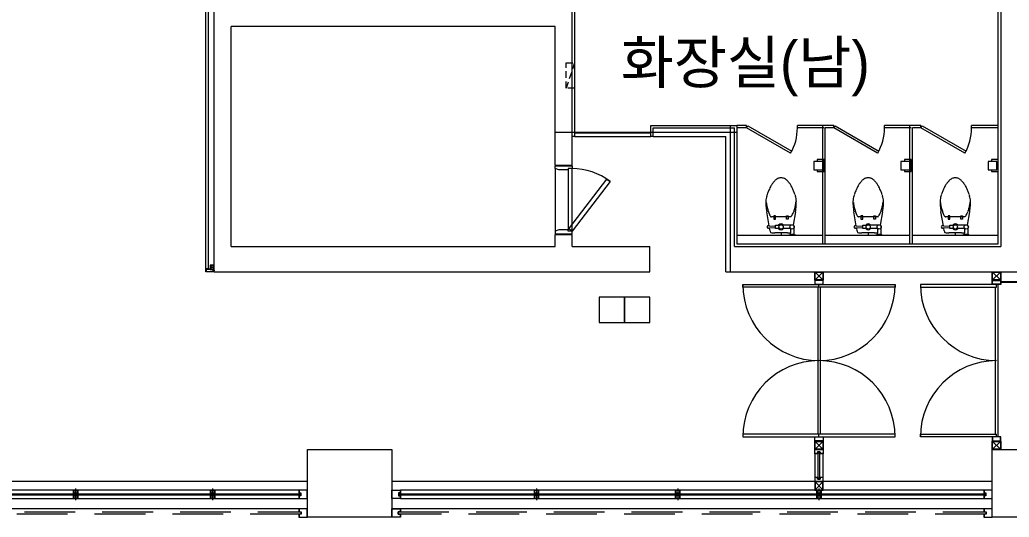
# Model space of a CAD drawing. Header units: millimetres. Extents: x 43806 to 399860, y -65551 to 59129.
# Drawn here: x 162654 to 174354, y 30579 to 36456 of the extents above; entities that cross this region are included whole.
import ezdxf
from ezdxf.enums import TextEntityAlignment as Align

# ---------------------------------------------------------------- set-up
doc = ezdxf.new("R2010")
doc.units = ezdxf.units.MM
doc.header["$LTSCALE"] = 400
doc.header["$MEASUREMENT"] = 0
doc.linetypes.add('광-XR-PLAN$0$HID', pattern=[2.3, 1.5, -0.8])
doc.linetypes.add('광-XR-PLAN$0$HIDDEN', pattern=[0.375, 0.25, -0.125])
doc.layers.add('A', color=8, linetype='CONTINUOUS', lineweight=0)
doc.styles.add('CS', font='', dxfattribs={"height": 300})
doc.styles.get('CS').set_extended_font_data('HYwulM')

msp = doc.modelspace()

# ---------------------------------------------------------------- linework, layer by layer
at = {"layer": 'A', "ltscale": 2}
for p, q in [((169184, 34739), (169184, 37229)), ((174254, 37229), (174254, 33779)), ((169214, 37199), (169214, 35079)), ((174224, 33809), (174224, 37199)), ((164954, 33479), (164954, 37089)), ((165154, 33779), (165154, 36379)), ((168984, 36379), (165154, 36379)), ((168984, 34739), (168984, 36379)), ((169214, 35119), (170114, 35119)), ((170114, 35079), (170114, 35209)), ((170114, 35209), (171080, 35209)), ((170144, 35079), (170144, 35179)), ((170144, 35179), (171004, 35179)), ((171004, 35179), (171004, 35179)), ((171004, 35179), (171104, 35179)), ((171080, 35209), (171080, 35209)), ((171080, 35209), (171134, 35209)), ((171104, 33779), (171104, 35179)), ((171134, 35209), (171134, 33809)), ((169214, 35079), (169184, 35079)), ((169214, 35079), (170114, 35079)), ((170144, 35079), (170114, 35079)), ((170144, 35079), (171004, 35079)), ((171004, 33479), (171004, 35079)), ((168984, 34739), (169184, 34739)), ((168984, 34739), (169184, 34739)), ((168984, 33779), (168984, 33919)), ((168984, 33919), (169184, 33919)), ((169184, 33779), (169184, 33919)), ((165154, 33779), (168984, 33779)), ((169184, 33779), (170104, 33779)), ((170104, 33479), (170104, 33779)), ((171104, 33779), (174254, 33779)), ((171134, 33809), (174224, 33809)), ((164954, 33479), (170104, 33479)), ((171004, 33479), (174454, 33479)), ((174574, 33359), (174254, 33359)), ((174580, 33353), (174254, 33353)), ((166054, 31379), (167054, 31379)), ((166054, 30579), (166054, 31379)), ((167054, 31379), (167054, 30579)), ((174154, 31379), (175154, 31379)), ((174154, 30579), (174154, 31379)), ((166054, 30999), (158954, 30999)), ((172054, 30999), (167054, 30999)), ((174154, 30999), (172154, 30999)), ((166054, 30679), (158954, 30679)), ((174154, 30679), (167054, 30679)), ((167054, 30579), (166054, 30579)), ((175154, 30579), (174154, 30579))]:
    msp.add_line(p, q, dxfattribs=at)
at = {"layer": 'A', "ltscale": 30}
for p, q in [((164854, 33519), (164854, 37139)), ((164884, 33519), (164884, 37139)), ((169804, 33179), (169504, 33179)), ((169504, 33179), (169504, 32879)), ((169804, 32879), (169804, 33179)), ((170104, 33179), (169804, 33179)), ((169804, 33179), (169804, 32879)), ((170104, 32879), (170104, 33179)), ((169504, 32879), (169804, 32879)), ((169804, 32879), (170104, 32879))]:
    msp.add_line(p, q, dxfattribs=at)
at = {"layer": 'A', "linetype": '광-XR-PLAN$0$HIDDEN', "ltscale": 0.8}
for p, q in [((169214, 35949), (169114, 35649)), ((169114, 35649), (169114, 35949)), ((169114, 35949), (169214, 35949)), ((169214, 35949), (169214, 35649)), ((169214, 35649), (169114, 35649))]:
    msp.add_line(p, q, dxfattribs=at)
at = {"layer": 'A'}
for p, q in [((168984, 35129), (171134, 35129)), ((171054, 35209), (171054, 33479)), ((168984, 34699), (168984, 34729)), ((168984, 34729), (169184, 34729)), ((168984, 34699), (168984, 33959)), ((169029, 34684), (168984, 34699)), ((168984, 34699), (168984, 34699)), ((169139, 34684), (169029, 34684)), ((169184, 34699), (169139, 34699)), ((169139, 34699), (169139, 34684)), ((169139, 34684), (169139, 33974)), ((169184, 34729), (169184, 34729)), ((169184, 34729), (169184, 34699)), ((169184, 33959), (169184, 34699)), ((169148, 33986), (169597, 34573)), ((169633, 34547), (169184, 33959)), ((169597, 34573), (169633, 34547)), ((169029, 33974), (168984, 33959)), ((168984, 33959), (168984, 33959)), ((168984, 33959), (168984, 33929)), ((169139, 33974), (169029, 33974)), ((169139, 33959), (169139, 33974)), ((169184, 33959), (169139, 33959)), ((169184, 33959), (169148, 33986)), ((169184, 33929), (169184, 33959)), ((168984, 33929), (169184, 33929)), ((169184, 33929), (169184, 33929)), ((164854, 33519), (164884, 33519)), ((164854, 33519), (164884, 33519)), ((164854, 33509), (164901, 33509)), ((164854, 33506), (164854, 33509)), ((164854, 33479), (164854, 33506)), ((164944, 33479), (164854, 33479)), ((164904, 33506), (164857, 33506)), ((164857, 33506), (164857, 33482)), ((164857, 33482), (164941, 33482)), ((164901, 33509), (164901, 33519)), ((164901, 33519), (164904, 33519)), ((164954, 33556), (164904, 33556)), ((164904, 33556), (164904, 33506)), ((164954, 33556), (164904, 33556)), ((164904, 33556), (164904, 33506)), ((164904, 33519), (164904, 33506)), ((164904, 33506), (164954, 33506)), ((164904, 33506), (164954, 33506)), ((164952, 33508), (164906, 33554)), ((164952, 33554), (164906, 33554)), ((164906, 33554), (164906, 33508)), ((164952, 33554), (164906, 33508)), ((164906, 33508), (164952, 33508)), ((164941, 33482), (164941, 33506)), ((164941, 33506), (164944, 33506)), ((164944, 33506), (164944, 33479)), ((164952, 33508), (164952, 33554)), ((164954, 33506), (164954, 33556)), ((164954, 33506), (164954, 33556)), ((172054, 33379), (172054, 33479)), ((172054, 33479), (172154, 33479)), ((172150, 33383), (172058, 33475)), ((172058, 33383), (172150, 33475)), ((172058, 33383), (172058, 33475)), ((172058, 33475), (172150, 33475)), ((172150, 33475), (172150, 33383)), ((172154, 33479), (172154, 33379)), ((174154, 33379), (174154, 33479)), ((174154, 33479), (174254, 33479)), ((174250, 33383), (174158, 33475)), ((174158, 33383), (174250, 33475)), ((174158, 33383), (174158, 33475)), ((174158, 33475), (174250, 33475)), ((174250, 33475), (174250, 33383)), ((174254, 33479), (174254, 33379)), ((172154, 33379), (172054, 33379)), ((172154, 33379), (172054, 33379)), ((172054, 33379), (172054, 33329)), ((172152, 33377), (172056, 33377)), ((172056, 33377), (172056, 33331)), ((172150, 33383), (172058, 33383)), ((172152, 33331), (172152, 33377)), ((172154, 33329), (172154, 33379)), ((174254, 33379), (174154, 33379)), ((174154, 33329), (174154, 33379)), ((174154, 33379), (174254, 33379)), ((174156, 33331), (174156, 33377)), ((174156, 33377), (174252, 33377)), ((174250, 33383), (174158, 33383)), ((174252, 33377), (174252, 33331)), ((174254, 33379), (174254, 33329)), ((171204, 33299), (171204, 33329)), ((171204, 33329), (173004, 33329)), ((173004, 33299), (171204, 33299)), ((172054, 33329), (172154, 33329)), ((172056, 33331), (172152, 33331)), ((172089, 33299), (172089, 31559)), ((172104, 33299), (172104, 33329)), ((172119, 33299), (172119, 31559)), ((173004, 33329), (173004, 33299)), ((174204, 33329), (173304, 33329)), ((173304, 33329), (173304, 33299)), ((173304, 33299), (174204, 33299)), ((174254, 33329), (174154, 33329)), ((174252, 33331), (174156, 33331)), ((174189, 33299), (174189, 31559)), ((174204, 33299), (174204, 33329)), ((174219, 33329), (174219, 31529)), ((173004, 31559), (171204, 31559)), ((171204, 31559), (171204, 31529)), ((171204, 31529), (173004, 31529)), ((172054, 31529), (172154, 31529)), ((172054, 31479), (172054, 31529)), ((172054, 31379), (172054, 31479)), ((172054, 31479), (172154, 31479)), ((172154, 31479), (172054, 31479)), ((172056, 31527), (172152, 31527)), ((172056, 31481), (172056, 31527)), ((172152, 31481), (172056, 31481)), ((172150, 31383), (172058, 31475)), ((172058, 31383), (172150, 31475)), ((172058, 31383), (172058, 31475)), ((172058, 31475), (172150, 31475)), ((172104, 31529), (172104, 31559)), ((172150, 31475), (172150, 31383)), ((172152, 31527), (172152, 31481)), ((172154, 31529), (172154, 31479)), ((172154, 31479), (172154, 31379)), ((173004, 31529), (173004, 31559)), ((173304, 31529), (173304, 31559)), ((173304, 31559), (174204, 31559)), ((174204, 31529), (173304, 31529)), ((174254, 31529), (174154, 31529)), ((174154, 31529), (174154, 31479)), ((174154, 31379), (174154, 31479)), ((174154, 31479), (174254, 31479)), ((174154, 31479), (174254, 31479)), ((174252, 31527), (174156, 31527)), ((174156, 31527), (174156, 31481)), ((174156, 31481), (174252, 31481)), ((174250, 31383), (174158, 31475)), ((174158, 31383), (174250, 31475)), ((174158, 31383), (174158, 31475)), ((174158, 31475), (174250, 31475)), ((174204, 31529), (174204, 31559)), ((174250, 31475), (174250, 31383)), ((174252, 31481), (174252, 31527)), ((174254, 31479), (174254, 31529)), ((174254, 31479), (174254, 31379)), ((172154, 31379), (172054, 31379)), ((172054, 31329), (172054, 31379)), ((172054, 31379), (172154, 31379)), ((172056, 31331), (172056, 31377)), ((172056, 31377), (172152, 31377)), ((172150, 31383), (172058, 31383)), ((172152, 31377), (172152, 31331)), ((172154, 31379), (172154, 31329)), ((174254, 31379), (174154, 31379)), ((174250, 31383), (174158, 31383)), ((172054, 31329), (172054, 31049)), ((172090, 31329), (172054, 31329)), ((172088, 31331), (172056, 31331)), ((172120, 31351), (172088, 31351)), ((172088, 31351), (172088, 31331)), ((172090, 31339), (172118, 31349)), ((172090, 31349), (172118, 31349)), ((172090, 31339), (172090, 31349)), ((172118, 31349), (172090, 31349)), ((172090, 31349), (172090, 31329)), ((172118, 31339), (172090, 31339)), ((172096, 31039), (172096, 31339)), ((172096, 31339), (172112, 31339)), ((172112, 31339), (172112, 31039)), ((172118, 31349), (172118, 31339)), ((172118, 31329), (172118, 31349)), ((172154, 31329), (172118, 31329)), ((172120, 31331), (172120, 31351)), ((172152, 31331), (172120, 31331)), ((172154, 31049), (172154, 31329)), ((172090, 31049), (172054, 31049)), ((172054, 31049), (172054, 30999)), ((172088, 31047), (172056, 31047)), ((172056, 31047), (172056, 31001)), ((172088, 31027), (172088, 31047)), ((172120, 31027), (172088, 31027)), ((172090, 31029), (172090, 31049)), ((172090, 31039), (172118, 31029)), ((172118, 31039), (172090, 31039)), ((172090, 31039), (172090, 31029)), ((172090, 31029), (172118, 31029)), ((172118, 31029), (172090, 31029)), ((172112, 31039), (172096, 31039)), ((172118, 31049), (172118, 31029)), ((172154, 31049), (172118, 31049)), ((172118, 31029), (172118, 31039)), ((172120, 31047), (172120, 31027)), ((172152, 31047), (172120, 31047)), ((172152, 31001), (172152, 31047)), ((172154, 30999), (172154, 31049)), ((165954, 30899), (159054, 30899)), ((163289, 30863), (163289, 30899)), ((163289, 30899), (163339, 30899)), ((163337, 30897), (163291, 30897)), ((163291, 30897), (163291, 30865)), ((163314, 30919), (163314, 30779)), ((163337, 30865), (163337, 30897)), ((163339, 30899), (163339, 30863)), ((164909, 30863), (164909, 30899)), ((164909, 30899), (164959, 30899)), ((164957, 30897), (164911, 30897)), ((164911, 30897), (164911, 30865)), ((164934, 30919), (164934, 30779)), ((164957, 30865), (164957, 30897)), ((164959, 30899), (164959, 30863)), ((166054, 30899), (165954, 30899)), ((165954, 30899), (165954, 30863)), ((166052, 30897), (165956, 30897)), ((165956, 30897), (165956, 30865)), ((166052, 30801), (166052, 30897)), ((166054, 30799), (166054, 30899)), ((167054, 30799), (167054, 30899)), ((167054, 30899), (167154, 30899)), ((167056, 30801), (167056, 30897)), ((167056, 30897), (167152, 30897)), ((167152, 30897), (167152, 30865)), ((174054, 30899), (167154, 30899)), ((167154, 30899), (167154, 30863)), ((168739, 30863), (168739, 30899)), ((168739, 30899), (168789, 30899)), ((168787, 30897), (168741, 30897)), ((168741, 30897), (168741, 30865)), ((168764, 30919), (168764, 30779)), ((168787, 30865), (168787, 30897)), ((168789, 30899), (168789, 30863)), ((170409, 30863), (170409, 30899)), ((170409, 30899), (170459, 30899)), ((170457, 30897), (170411, 30897)), ((170411, 30897), (170411, 30865)), ((170434, 30919), (170434, 30779)), ((170457, 30865), (170457, 30897)), ((170459, 30899), (170459, 30863)), ((172154, 30999), (172054, 30999)), ((172054, 30999), (172054, 30899)), ((172054, 30999), (172154, 30999)), ((172054, 30899), (172154, 30899)), ((172056, 31001), (172152, 31001)), ((172058, 30903), (172150, 30995)), ((172150, 30903), (172058, 30995)), ((172150, 30995), (172058, 30995)), ((172058, 30995), (172058, 30903)), ((172058, 30903), (172150, 30903)), ((172079, 30863), (172079, 30899)), ((172079, 30899), (172129, 30899)), ((172127, 30897), (172081, 30897)), ((172081, 30897), (172081, 30865)), ((172104, 30919), (172104, 30779)), ((172127, 30865), (172127, 30897)), ((172129, 30899), (172129, 30863)), ((172150, 30903), (172150, 30995)), ((172154, 30899), (172154, 30999)), ((174154, 30899), (174054, 30899)), ((174054, 30899), (174054, 30863)), ((174152, 30897), (174056, 30897)), ((174056, 30897), (174056, 30865)), ((174152, 30801), (174152, 30897)), ((174154, 30799), (174154, 30899)), ((159044, 30857), (165964, 30857)), ((165964, 30841), (159044, 30841)), ((159054, 30799), (165954, 30799)), ((163309, 30863), (163289, 30863)), ((163289, 30835), (163309, 30835)), ((163289, 30799), (163289, 30835)), ((163339, 30799), (163289, 30799)), ((163291, 30865), (163311, 30865)), ((163311, 30833), (163291, 30833)), ((163291, 30833), (163291, 30801)), ((163291, 30801), (163337, 30801)), ((163299, 30863), (163309, 30835)), ((163299, 30835), (163299, 30863)), ((163299, 30863), (163309, 30863)), ((163309, 30835), (163299, 30835)), ((163309, 30863), (163309, 30835)), ((163309, 30835), (163309, 30863)), ((163311, 30865), (163311, 30833)), ((163317, 30833), (163317, 30865)), ((163317, 30865), (163337, 30865)), ((163337, 30833), (163317, 30833)), ((163329, 30863), (163319, 30835)), ((163319, 30863), (163319, 30835)), ((163329, 30863), (163319, 30863)), ((163339, 30863), (163319, 30863)), ((163319, 30863), (163319, 30835)), ((163319, 30835), (163329, 30835)), ((163319, 30835), (163339, 30835)), ((163329, 30835), (163329, 30863)), ((163337, 30801), (163337, 30833)), ((163339, 30835), (163339, 30799)), ((164929, 30863), (164909, 30863)), ((164909, 30835), (164929, 30835)), ((164909, 30799), (164909, 30835)), ((164959, 30799), (164909, 30799)), ((164911, 30865), (164931, 30865)), ((164931, 30833), (164911, 30833)), ((164911, 30833), (164911, 30801)), ((164911, 30801), (164957, 30801)), ((164919, 30863), (164929, 30835)), ((164919, 30835), (164919, 30863)), ((164919, 30863), (164929, 30863)), ((164929, 30835), (164919, 30835)), ((164929, 30863), (164929, 30835)), ((164929, 30835), (164929, 30863)), ((164931, 30865), (164931, 30833)), ((164937, 30833), (164937, 30865)), ((164937, 30865), (164957, 30865)), ((164957, 30833), (164937, 30833)), ((164949, 30863), (164939, 30835)), ((164939, 30863), (164939, 30835)), ((164949, 30863), (164939, 30863)), ((164959, 30863), (164939, 30863)), ((164939, 30863), (164939, 30835)), ((164939, 30835), (164949, 30835)), ((164939, 30835), (164959, 30835)), ((164949, 30835), (164949, 30863)), ((164957, 30801), (164957, 30833)), ((164959, 30835), (164959, 30799)), ((165954, 30863), (165974, 30863)), ((165974, 30835), (165954, 30835)), ((165954, 30835), (165954, 30799)), ((165954, 30799), (166054, 30799)), ((165956, 30865), (165976, 30865)), ((165976, 30833), (165956, 30833)), ((165956, 30833), (165956, 30801)), ((165956, 30801), (166052, 30801)), ((165964, 30857), (165964, 30841)), ((165974, 30863), (165974, 30835)), ((165976, 30865), (165976, 30833)), ((167154, 30799), (167054, 30799)), ((167152, 30801), (167056, 30801)), ((167152, 30865), (167132, 30865)), ((167132, 30865), (167132, 30833)), ((167132, 30833), (167152, 30833)), ((167154, 30863), (167134, 30863)), ((167134, 30863), (167134, 30835)), ((167134, 30835), (167154, 30835)), ((167144, 30841), (167144, 30857)), ((167144, 30857), (174064, 30857)), ((174064, 30841), (167144, 30841)), ((167152, 30833), (167152, 30801)), ((167154, 30835), (167154, 30799)), ((167154, 30799), (174054, 30799)), ((168759, 30863), (168739, 30863)), ((168739, 30835), (168759, 30835)), ((168739, 30799), (168739, 30835)), ((168789, 30799), (168739, 30799)), ((168741, 30865), (168761, 30865)), ((168761, 30833), (168741, 30833)), ((168741, 30833), (168741, 30801)), ((168741, 30801), (168787, 30801)), ((168749, 30863), (168759, 30835)), ((168749, 30835), (168749, 30863)), ((168749, 30863), (168759, 30863)), ((168759, 30835), (168749, 30835)), ((168759, 30863), (168759, 30835)), ((168759, 30835), (168759, 30863)), ((168761, 30865), (168761, 30833)), ((168767, 30833), (168767, 30865)), ((168767, 30865), (168787, 30865)), ((168787, 30833), (168767, 30833)), ((168779, 30863), (168769, 30835)), ((168769, 30863), (168769, 30835)), ((168779, 30863), (168769, 30863)), ((168789, 30863), (168769, 30863)), ((168769, 30863), (168769, 30835)), ((168769, 30835), (168779, 30835)), ((168769, 30835), (168789, 30835)), ((168779, 30835), (168779, 30863)), ((168787, 30801), (168787, 30833)), ((168789, 30835), (168789, 30799)), ((170429, 30863), (170409, 30863)), ((170409, 30835), (170429, 30835)), ((170409, 30799), (170409, 30835)), ((170459, 30799), (170409, 30799)), ((170411, 30865), (170431, 30865)), ((170431, 30833), (170411, 30833)), ((170411, 30833), (170411, 30801)), ((170411, 30801), (170457, 30801)), ((170419, 30863), (170429, 30835)), ((170419, 30835), (170419, 30863)), ((170419, 30863), (170429, 30863)), ((170429, 30835), (170419, 30835)), ((170429, 30863), (170429, 30835)), ((170429, 30835), (170429, 30863)), ((170431, 30865), (170431, 30833)), ((170437, 30833), (170437, 30865)), ((170437, 30865), (170457, 30865)), ((170457, 30833), (170437, 30833)), ((170449, 30863), (170439, 30835)), ((170439, 30863), (170439, 30835)), ((170449, 30863), (170439, 30863)), ((170459, 30863), (170439, 30863)), ((170439, 30863), (170439, 30835)), ((170439, 30835), (170449, 30835)), ((170439, 30835), (170459, 30835)), ((170449, 30835), (170449, 30863)), ((170457, 30801), (170457, 30833)), ((170459, 30835), (170459, 30799)), ((172099, 30863), (172079, 30863)), ((172079, 30835), (172099, 30835)), ((172079, 30799), (172079, 30835)), ((172129, 30799), (172079, 30799)), ((172081, 30865), (172101, 30865)), ((172101, 30833), (172081, 30833)), ((172081, 30833), (172081, 30801)), ((172081, 30801), (172127, 30801)), ((172089, 30863), (172099, 30835)), ((172089, 30835), (172089, 30863)), ((172089, 30863), (172099, 30863)), ((172099, 30835), (172089, 30835)), ((172099, 30863), (172099, 30835)), ((172099, 30835), (172099, 30863)), ((172101, 30865), (172101, 30833)), ((172107, 30833), (172107, 30865)), ((172107, 30865), (172127, 30865)), ((172127, 30833), (172107, 30833)), ((172119, 30863), (172109, 30835)), ((172109, 30863), (172109, 30835)), ((172119, 30863), (172109, 30863)), ((172129, 30863), (172109, 30863)), ((172109, 30863), (172109, 30835)), ((172109, 30835), (172119, 30835)), ((172109, 30835), (172129, 30835)), ((172119, 30835), (172119, 30863)), ((172127, 30801), (172127, 30833)), ((172129, 30835), (172129, 30799)), ((174054, 30863), (174074, 30863)), ((174074, 30835), (174054, 30835)), ((174054, 30835), (174054, 30799)), ((174054, 30799), (174154, 30799)), ((174056, 30865), (174076, 30865)), ((174076, 30833), (174056, 30833)), ((174056, 30833), (174056, 30801)), ((174056, 30801), (174152, 30801)), ((174064, 30857), (174064, 30841)), ((174074, 30863), (174074, 30835)), ((174076, 30865), (174076, 30833)), ((166054, 30679), (165954, 30679)), ((165954, 30679), (165954, 30641)), ((166052, 30677), (165956, 30677)), ((165956, 30677), (165956, 30643)), ((166052, 30581), (166052, 30677)), ((166054, 30579), (166054, 30679)), ((166054, 30679), (166054, 30679)), ((167054, 30679), (167154, 30679)), ((167054, 30579), (167054, 30679)), ((167054, 30679), (167054, 30679)), ((167056, 30677), (167152, 30677)), ((167056, 30581), (167056, 30677)), ((167152, 30677), (167152, 30643)), ((167154, 30679), (167154, 30641)), ((174154, 30679), (174054, 30679)), ((174054, 30679), (174054, 30641)), ((174152, 30677), (174056, 30677)), ((174056, 30677), (174056, 30643)), ((174152, 30581), (174152, 30677)), ((174154, 30579), (174154, 30679)), ((174154, 30679), (174154, 30679)), ((165954, 30641), (165979, 30641)), ((165979, 30616), (165954, 30616)), ((165954, 30616), (165954, 30579)), ((165954, 30579), (166054, 30579)), ((165956, 30643), (165981, 30643)), ((165981, 30614), (165956, 30614)), ((165956, 30614), (165956, 30581)), ((165956, 30581), (166052, 30581)), ((165979, 30641), (165979, 30616)), ((165981, 30643), (165981, 30614)), ((167154, 30579), (167054, 30579)), ((167152, 30581), (167056, 30581)), ((167152, 30643), (167127, 30643)), ((167127, 30643), (167127, 30614)), ((167127, 30614), (167152, 30614)), ((167154, 30641), (167129, 30641)), ((167129, 30641), (167129, 30616)), ((167129, 30616), (167154, 30616)), ((167152, 30614), (167152, 30581)), ((167154, 30616), (167154, 30579)), ((174054, 30641), (174079, 30641)), ((174079, 30616), (174054, 30616)), ((174054, 30616), (174054, 30579)), ((174054, 30579), (174154, 30579)), ((174056, 30643), (174081, 30643)), ((174081, 30614), (174056, 30614)), ((174056, 30614), (174056, 30581)), ((174056, 30581), (174152, 30581)), ((174079, 30641), (174079, 30616)), ((174081, 30643), (174081, 30614))]:
    msp.add_line(p, q, dxfattribs=at)
at = {"layer": 'A', "linetype": 'Continuous'}
for p, q in [((171249, 35209), (171134, 35209)), ((171249, 35179), (171134, 35179)), ((171249, 35179), (171249, 35209)), ((171249, 35179), (171264, 35205)), ((171768, 34879), (171249, 35179)), ((171264, 35205), (171783, 34905)), ((172164, 35209), (171849, 35209)), ((171849, 35179), (171849, 35209)), ((171849, 35179), (171849, 35209)), ((172164, 35179), (171849, 35179)), ((172149, 33809), (172149, 35209)), ((172279, 35209), (172149, 35209)), ((172179, 33809), (172179, 35179)), ((172279, 35179), (172179, 35179)), ((172279, 35179), (172279, 35209)), ((172279, 35179), (172294, 35205)), ((172798, 34879), (172279, 35179)), ((172294, 35205), (172813, 34905)), ((173194, 35209), (172879, 35209)), ((172879, 35179), (172879, 35209)), ((172879, 35179), (172879, 35209)), ((173194, 35179), (172879, 35179)), ((173179, 33809), (173179, 35209)), ((173309, 35209), (173179, 35209)), ((173209, 33809), (173209, 35179)), ((173309, 35179), (173209, 35179)), ((173309, 35179), (173309, 35209)), ((173309, 35179), (173324, 35205)), ((173828, 34879), (173309, 35179)), ((173324, 35205), (173843, 34905)), ((174224, 35209), (173909, 35209)), ((173909, 35179), (173909, 35209)), ((173909, 35179), (173909, 35209)), ((174224, 35179), (173909, 35179)), ((172149, 34784), (172044, 34784)), ((172044, 34784), (172044, 34684)), ((172164, 34804), (172084, 34804)), ((172084, 34804), (172084, 34784)), ((172149, 34684), (172149, 34784)), ((172164, 34664), (172164, 34804)), ((173179, 34784), (173074, 34784)), ((173074, 34784), (173074, 34684)), ((173194, 34804), (173114, 34804)), ((173114, 34804), (173114, 34784)), ((173179, 34684), (173179, 34784)), ((173194, 34664), (173194, 34804)), ((174209, 34784), (174104, 34784)), ((174104, 34784), (174104, 34684)), ((174224, 34804), (174144, 34804)), ((174144, 34804), (174144, 34784)), ((174209, 34684), (174209, 34784)), ((174224, 34664), (174224, 34804)), ((172044, 34684), (172149, 34684)), ((172084, 34684), (172084, 34664)), ((172084, 34664), (172164, 34664)), ((173074, 34684), (173179, 34684)), ((173114, 34684), (173114, 34664)), ((173114, 34664), (173194, 34664)), ((174104, 34684), (174209, 34684)), ((174144, 34684), (174144, 34664)), ((174144, 34664), (174224, 34664)), ((171515, 34023), (171486, 34189)), ((171826, 34189), (171798, 34031)), ((172545, 34023), (172516, 34189)), ((172856, 34189), (172828, 34031)), ((173575, 34023), (173546, 34189)), ((173886, 34189), (173858, 34031)), ((171656, 34129), (171541, 34129)), ((171571, 34139), (171571, 34099)), ((171591, 34139), (171571, 34139)), ((171571, 34099), (171591, 34099)), ((171591, 34099), (171591, 34139)), ((171771, 34129), (171656, 34129)), ((171721, 34099), (171721, 34139)), ((171721, 34139), (171741, 34139)), ((171741, 34099), (171721, 34099)), ((171741, 34139), (171741, 34099)), ((172686, 34129), (172571, 34129)), ((172601, 34139), (172601, 34099)), ((172621, 34139), (172601, 34139)), ((172601, 34099), (172621, 34099)), ((172621, 34099), (172621, 34139)), ((172801, 34129), (172686, 34129)), ((172751, 34099), (172751, 34139)), ((172751, 34139), (172771, 34139)), ((172771, 34099), (172751, 34099)), ((172771, 34139), (172771, 34099)), ((173716, 34129), (173601, 34129)), ((173631, 34139), (173631, 34099)), ((173651, 34139), (173631, 34139)), ((173631, 34099), (173651, 34099)), ((173651, 34099), (173651, 34139)), ((173831, 34129), (173716, 34129)), ((173781, 34099), (173781, 34139)), ((173781, 34139), (173801, 34139)), ((173801, 34099), (173781, 34099)), ((173801, 34139), (173801, 34099)), ((171506, 34024), (171515, 34023)), ((171521, 33995), (171506, 33994)), ((171515, 34023), (171591, 34019)), ((171591, 33999), (171521, 33995)), ((171526, 33964), (171521, 33995)), ((171656, 33939), (171581, 33939)), ((171591, 34029), (171641, 34029)), ((171591, 33989), (171591, 34029)), ((171641, 33989), (171591, 33989)), ((171656, 33939), (171656, 33909)), ((171731, 33939), (171656, 33939)), ((171771, 34029), (171671, 34029)), ((171771, 33989), (171671, 33989)), ((171766, 33994), (171766, 33940)), ((171766, 33919), (171766, 33940)), ((171806, 33994), (171806, 33919)), ((172536, 34024), (172545, 34023)), ((172551, 33995), (172536, 33994)), ((172545, 34023), (172621, 34019)), ((172621, 33999), (172551, 33995)), ((172556, 33964), (172551, 33995)), ((172686, 33939), (172611, 33939)), ((172621, 34029), (172671, 34029)), ((172621, 33989), (172621, 34029)), ((172671, 33989), (172621, 33989)), ((172686, 33939), (172686, 33909)), ((172761, 33939), (172686, 33939)), ((172801, 34029), (172701, 34029)), ((172801, 33989), (172701, 33989)), ((172796, 33994), (172796, 33940)), ((172796, 33919), (172796, 33940)), ((172836, 33994), (172836, 33919)), ((173566, 34024), (173575, 34023)), ((173581, 33995), (173566, 33994)), ((173575, 34023), (173651, 34019)), ((173651, 33999), (173581, 33995)), ((173586, 33964), (173581, 33995)), ((173716, 33939), (173641, 33939)), ((173651, 34029), (173701, 34029)), ((173651, 33989), (173651, 34029)), ((173701, 33989), (173651, 33989)), ((173716, 33939), (173716, 33909)), ((173791, 33939), (173716, 33939)), ((173831, 34029), (173731, 34029)), ((173831, 33989), (173731, 33989)), ((173826, 33994), (173826, 33940)), ((173826, 33919), (173826, 33940)), ((173866, 33994), (173866, 33919)), ((172149, 33909), (171134, 33909)), ((171751, 33909), (171756, 33919)), ((171821, 33909), (171751, 33909)), ((171756, 33919), (171766, 33919)), ((171806, 33919), (171766, 33919)), ((171806, 33919), (171816, 33919)), ((171816, 33919), (171821, 33909)), ((173179, 33909), (172179, 33909)), ((172781, 33909), (172786, 33919)), ((172851, 33909), (172781, 33909)), ((172786, 33919), (172796, 33919)), ((172836, 33919), (172796, 33919)), ((172836, 33919), (172846, 33919)), ((172846, 33919), (172851, 33909)), ((174224, 33909), (173209, 33909)), ((173811, 33909), (173816, 33919)), ((173881, 33909), (173811, 33909)), ((173816, 33919), (173826, 33919)), ((173866, 33919), (173826, 33919)), ((173866, 33919), (173876, 33919)), ((173876, 33919), (173881, 33909))]:
    msp.add_line(p, q, dxfattribs=at)
at = {"layer": 'A', "linetype": '광-XR-PLAN$0$HID'}
for p, q in [((159029, 30641), (165979, 30641)), ((165979, 30616), (159029, 30616)), ((165979, 30641), (165979, 30616)), ((167129, 30616), (167129, 30641)), ((167129, 30641), (174079, 30641)), ((174079, 30616), (167129, 30616)), ((174079, 30641), (174079, 30616))]:
    msp.add_line(p, q, dxfattribs=at)
at = {"layer": 'A', "linetype": 'Continuous'}
for centre in [(171656, 34009), (171786, 34009), (172686, 34009), (172816, 34009), (173716, 34009), (173846, 34009)]:
    msp.add_circle(centre, 25, dxfattribs=at)
at = {"layer": 'A'}
for centre in [(164868, 33514), (164949, 33493)]:
    msp.add_circle(centre, 5, dxfattribs=at)
at = {"layer": 'A', "linetype": 'Continuous'}
for centre, radius, start, end in [((171249, 35179), 600, 330, 0), ((172279, 35179), 600, 330, 0), ((173309, 35179), 600, 330, 0), ((171729, 34394), 217, 143.1301, 152.4927), ((171774, 34360), 273, 134.7808, 143.1301), ((171697, 34437), 165, 123.6901, 134.7808), ((171652, 34505), 82.6, 107.9901, 123.6901), ((171659, 34481), 108, 99.4623, 107.9901), ((171656, 34501), 87.7, 90, 99.4623), ((171656, 34501), 87.7, 80.5377, 90), ((171653, 34481), 108, 72.0099, 80.5377), ((171661, 34505), 82.6, 56.3099, 72.0099), ((171615, 34437), 165, 45.2192, 56.3099), ((171539, 34360), 273, 36.8699, 45.2192), ((171583, 34394), 217, 27.5073, 36.8699), ((172759, 34394), 217, 143.1301, 152.4927), ((172804, 34360), 273, 134.7808, 143.1301), ((172727, 34437), 165, 123.6901, 134.7808), ((172682, 34505), 82.6, 107.9901, 123.6901), ((172689, 34481), 108, 99.4623, 107.9901), ((172686, 34501), 87.7, 90, 99.4623), ((172686, 34501), 87.7, 80.5377, 90), ((172683, 34481), 108, 72.0099, 80.5377), ((172691, 34505), 82.6, 56.3099, 72.0099), ((172645, 34437), 165, 45.2192, 56.3099), ((172569, 34360), 273, 36.8699, 45.2192), ((172613, 34394), 217, 27.5073, 36.8699), ((173789, 34394), 217, 143.1301, 152.4927), ((173834, 34360), 273, 134.7808, 143.1301), ((173757, 34437), 165, 123.6901, 134.7808), ((173712, 34505), 82.6, 107.9901, 123.6901), ((173719, 34481), 108, 99.4623, 107.9901), ((173716, 34501), 87.7, 90, 99.4623), ((173716, 34501), 87.7, 80.5377, 90), ((173713, 34481), 108, 72.0099, 80.5377), ((173721, 34505), 82.6, 56.3099, 72.0099), ((173675, 34437), 165, 45.2192, 56.3099), ((173599, 34360), 273, 36.8699, 45.2192), ((173643, 34394), 217, 27.5073, 36.8699), ((172445, 34068), 1007, 160.4892, 161.5651), ((172026, 34216), 562, 156.0375, 160.4892), ((172323, 34084), 887, 152.4927, 156.0375), ((170990, 34084), 887, 23.9625, 27.5073), ((171286, 34216), 562, 19.5108, 23.9625), ((170867, 34068), 1007, 18.4349, 19.5108), ((173475, 34068), 1007, 160.4892, 161.5651), ((173056, 34216), 562, 156.0375, 160.4892), ((173353, 34084), 887, 152.4927, 156.0375), ((172020, 34084), 887, 23.9625, 27.5073), ((172316, 34216), 562, 19.5108, 23.9625), ((171897, 34068), 1007, 18.4349, 19.5108), ((174505, 34068), 1007, 160.4892, 161.5651), ((174086, 34216), 562, 156.0375, 160.4892), ((174383, 34084), 887, 152.4927, 156.0375), ((173050, 34084), 887, 23.9625, 27.5073), ((173346, 34216), 562, 19.5108, 23.9625), ((172927, 34068), 1007, 18.4349, 19.5108), ((171780, 34299), 304, 171.2538, 178.0277), ((171917, 34294), 441, 178.0277, 184.7636), ((171690, 34312), 213, 163.1639, 171.2538), ((171724, 34316), 244, 184.3987, 193.5834), ((171923, 34242), 456, 161.5651, 163.1639), ((171390, 34242), 456, 16.8361, 18.4349), ((171622, 34312), 213, 8.7462, 16.8361), ((171496, 34327), 337, 348.3435, 355.6013), ((171533, 34299), 304, 1.9723, 8.7462), ((171395, 34294), 441, 355.2364, 1.9723), ((172810, 34299), 304, 171.2538, 178.0277), ((172947, 34294), 441, 178.0277, 184.7636), ((172720, 34312), 213, 163.1639, 171.2538), ((172754, 34316), 244, 184.3987, 193.5834), ((172953, 34242), 456, 161.5651, 163.1639), ((172420, 34242), 456, 16.8361, 18.4349), ((172652, 34312), 213, 8.7462, 16.8361), ((172526, 34327), 337, 348.3435, 355.6013), ((172563, 34299), 304, 1.9723, 8.7462), ((172425, 34294), 441, 355.2364, 1.9723), ((173840, 34299), 304, 171.2538, 178.0277), ((173977, 34294), 441, 178.0277, 184.7636), ((173750, 34312), 213, 163.1639, 171.2538), ((173784, 34316), 244, 184.3987, 193.5834), ((173983, 34242), 456, 161.5651, 163.1639), ((173450, 34242), 456, 16.8361, 18.4349), ((173682, 34312), 213, 8.7462, 16.8361), ((173556, 34327), 337, 348.3435, 355.6013), ((173593, 34299), 304, 1.9723, 8.7462), ((173455, 34294), 441, 355.2364, 1.9723), ((172250, 34321), 775, 184.7636, 189.8466), ((172291, 34453), 828, 193.5834, 195.9454), ((172518, 34518), 1064, 195.9454, 198.0286), ((172042, 34363), 564, 198.0286, 200.556), ((171787, 34268), 291, 200.556, 204.0722), ((171373, 34383), 475, 330.4325, 333.4349), ((171527, 34306), 303, 333.4349, 337.1947), ((171590, 34280), 234, 337.1947, 344.0546), ((171239, 34380), 599, 344.0546, 348.3435), ((171063, 34321), 775, 350.1534, 355.2364), ((173280, 34321), 775, 184.7636, 189.8466), ((173321, 34453), 828, 193.5834, 195.9454), ((173548, 34518), 1064, 195.9454, 198.0286), ((173072, 34363), 564, 198.0286, 200.556), ((172817, 34268), 291, 200.556, 204.0722), ((172403, 34383), 475, 330.4325, 333.4349), ((172557, 34306), 303, 333.4349, 337.1947), ((172620, 34280), 234, 337.1947, 344.0546), ((172269, 34380), 599, 344.0546, 348.3435), ((172093, 34321), 775, 350.1534, 355.2364), ((174310, 34321), 775, 184.7636, 189.8466), ((174351, 34453), 828, 193.5834, 195.9454), ((174578, 34518), 1064, 195.9454, 198.0286), ((174102, 34363), 564, 198.0286, 200.556), ((173847, 34268), 291, 200.556, 204.0722), ((173433, 34383), 475, 330.4325, 333.4349), ((173587, 34306), 303, 333.4349, 337.1947), ((173650, 34280), 234, 337.1947, 344.0546), ((173299, 34380), 599, 344.0546, 348.3435), ((173123, 34321), 775, 350.1534, 355.2364), ((171571, 34171), 54.8, 204.0722, 225), ((171541, 34141), 12.3, 225, 270), ((171771, 34133), 3.54, 270, 323.1301), ((171634, 34235), 174, 323.1301, 330.4325), ((172601, 34171), 54.8, 204.0722, 225), ((172571, 34141), 12.3, 225, 270), ((172801, 34133), 3.54, 270, 323.1301), ((172664, 34235), 174, 323.1301, 330.4325), ((173631, 34171), 54.8, 204.0722, 225), ((173601, 34141), 12.3, 225, 270), ((173831, 34133), 3.54, 270, 323.1301), ((173694, 34235), 174, 323.1301, 330.4325), ((171505, 34009), 15, 86.6335, 273.3665), ((171773, 34009), 251, 190.3597, 194.0362), ((171549, 33953), 20, 194.0362, 207.0737), ((171536, 33946), 5.01, 207.0737, 264.2894), ((171581, 34402), 463, 264.2894, 270), ((171656, 34009), 35, 34.8499, 145.1501), ((171656, 34009), 35, 214.8499, 325.1501), ((171731, 34402), 463, 270, 274.3383), ((171786, 34009), 25, 323.1301, 61.0628), ((172535, 34009), 15, 86.6335, 273.3665), ((172803, 34009), 251, 190.3597, 194.0362), ((172579, 33953), 20, 194.0362, 207.0737), ((172566, 33946), 5.01, 207.0737, 264.2894), ((172611, 34402), 463, 264.2894, 270), ((172686, 34009), 35, 34.8499, 145.1501), ((172686, 34009), 35, 214.8499, 325.1501), ((172761, 34402), 463, 270, 274.3383), ((172816, 34009), 25, 323.1301, 61.0628), ((173565, 34009), 15, 86.6335, 273.3665), ((173833, 34009), 251, 190.3597, 194.0362), ((173609, 33953), 20, 194.0362, 207.0737), ((173596, 33946), 5.01, 207.0737, 264.2894), ((173641, 34402), 463, 264.2894, 270), ((173716, 34009), 35, 34.8499, 145.1501), ((173716, 34009), 35, 214.8499, 325.1501), ((173791, 34402), 463, 270, 274.3383), ((173846, 34009), 25, 323.1301, 61.0628)]:
    msp.add_arc(centre, radius, start, end, dxfattribs=at)
at = {"layer": 'A'}
for centre, radius, start, end in [((169184, 33959), 740, 52.5698, 90), ((164848, 33514), 7.5, 318.1843, 41.8157), ((164949, 33473), 7.5, 48.1843, 131.8157), ((172104, 33329), 900, 180, 0), ((174204, 33329), 900, 180, 270), ((172104, 31529), 900, 360, 180), ((174204, 31529), 900, 90, 180), ((172090, 31323), 6.1, 10.3889, 90), ((172118, 31323), 6.1, 90, 169.6111), ((172090, 31055), 6.1, 270, 349.6111), ((172118, 31055), 6.1, 190.3889, 270), ((163283, 30863), 6.1, 280.3889, 0), ((163283, 30835), 6.1, 0, 79.6111), ((163345, 30863), 6.1, 180, 259.6111), ((163345, 30835), 6.1, 100.3889, 180), ((164903, 30863), 6.1, 280.3889, 0), ((164903, 30835), 6.1, 0, 79.6111), ((164965, 30863), 6.1, 180, 259.6111), ((164965, 30835), 6.1, 100.3889, 180), ((168733, 30863), 6.1, 280.3889, 0), ((168733, 30835), 6.1, 0, 79.6111), ((168795, 30863), 6.1, 180, 259.6111), ((168795, 30835), 6.1, 100.3889, 180), ((170403, 30863), 6.1, 280.3889, 0), ((170403, 30835), 6.1, 0, 79.6111), ((170465, 30863), 6.1, 180, 259.6111), ((170465, 30835), 6.1, 100.3889, 180), ((172073, 30863), 6.1, 280.3889, 0), ((172073, 30835), 6.1, 0, 79.6111), ((172135, 30863), 6.1, 180, 259.6111), ((172135, 30835), 6.1, 100.3889, 180)]:
    msp.add_arc(centre, radius, start, end, dxfattribs=at)

# ---------------------------------------------------------------- texts
at = {"layer": 'A', "style": 'CS'}
msp.add_text('화장실(남)', height=500, dxfattribs=at).set_placement((171233, 35704), align=Align.CENTER)

doc.saveas('drawing.dxf')
